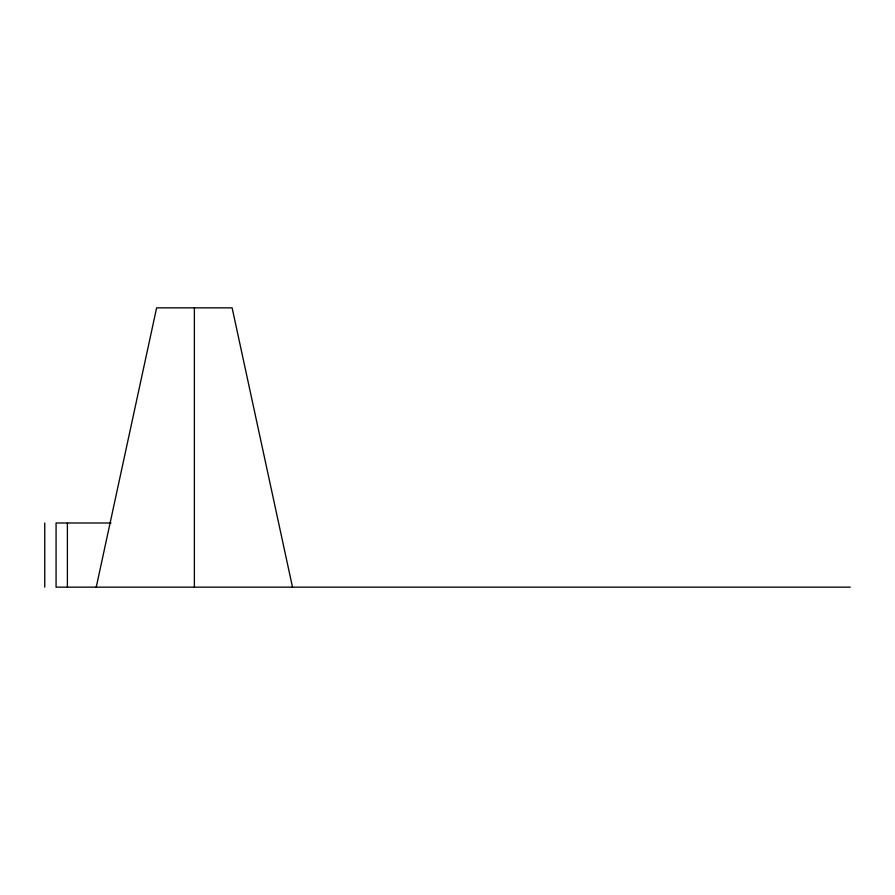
<?xml version="1.0" encoding="UTF-8"?>
<svg xmlns="http://www.w3.org/2000/svg" width="895" height="895" viewBox="0 0 895 895"><rect width="100%" height="100%" fill="white"/><g stroke="black" fill="none" stroke-linecap="round" stroke-linejoin="round"><path stroke-width="1.34" d="M96.235 587.154L156.625 307.846L232.118 307.846L292.508 587.154M111.014 522.993L56.072 522.993L56.072 587.154L850.25 587.154M194.372 307.846L194.372 587.154M67.394 522.993L67.394 587.154M44.75 522.993L44.75 587.154"/></g></svg>
